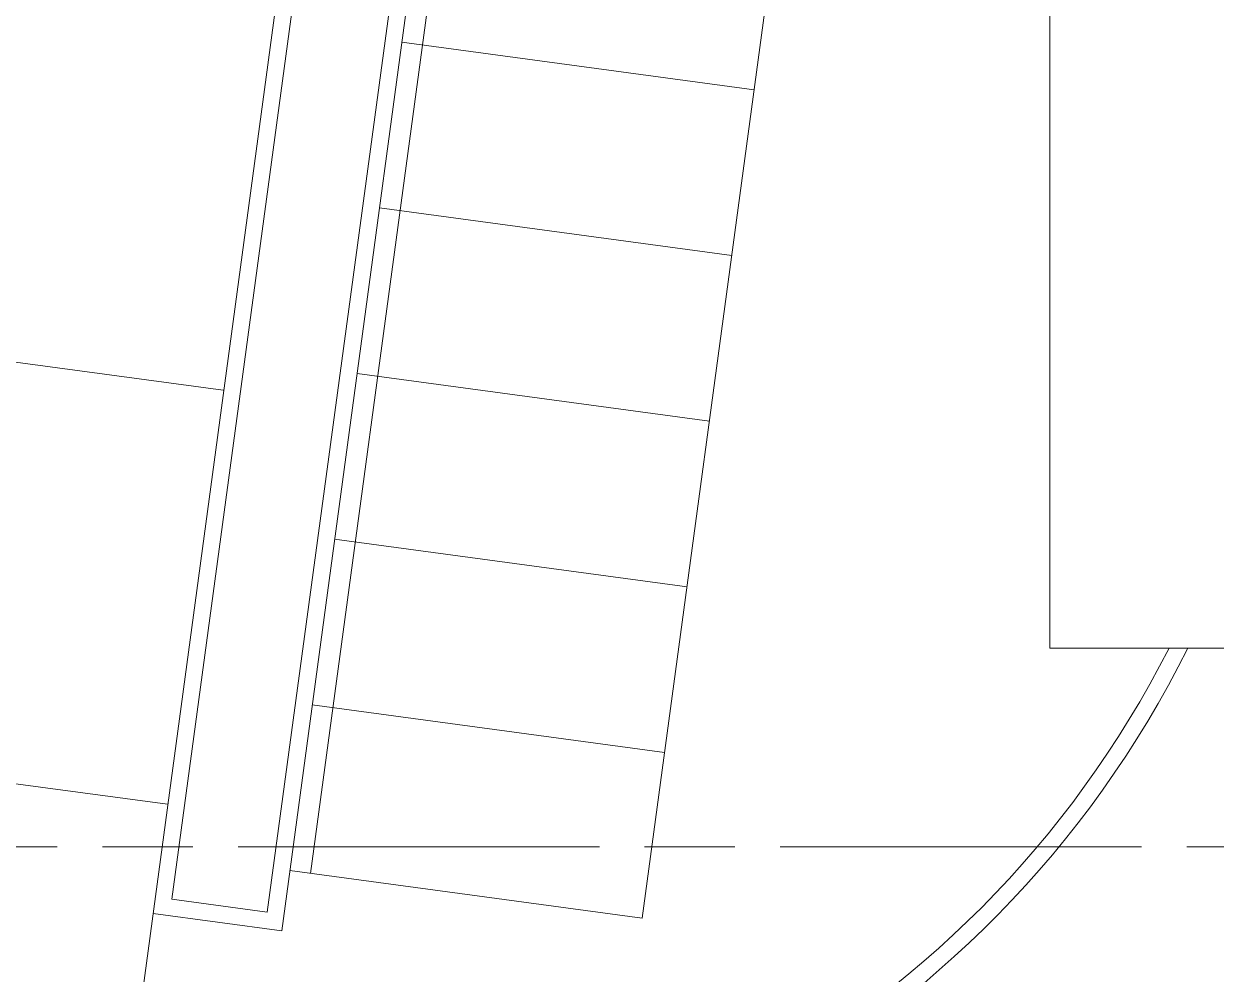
# Model space of a CAD drawing. Header units: millimetres. Extents: x -280308 to 6402717, y -14 to 2073074.
# Drawn here: x -44039 to -36914, y 410063 to 415746 of the extents above; entities that cross this region are included whole.
import ezdxf
from ezdxf.enums import TextEntityAlignment as Align

# ---------------------------------------------------------------- set-up
doc = ezdxf.new("R2010")
doc.units = ezdxf.units.MM
doc.linetypes.add('ACAD_ISO08W100', pattern=[36, 24, -3, 6, -3])
doc.layers.get('0').update_dxf_attribs({"lineweight": 0})
doc.layers.add('A-ANNOTATION', color=144, linetype='Continuous', lineweight=0)
doc.layers.add('A-TEXT', color=254, linetype='Continuous')
doc.styles.get("Standard").update_dxf_attribs({"font": 'arial.ttf'})

# ---------------------------------------------------------------- blocks, each defined once
blk = doc.blocks.new('A$C834590f0')
at = {"ltscale": 0.25}
for p, q in [((-67820.1, -16942), (-66147.8, -4562.2)), ((-65562.3, -6952.5), (-66633.2, -14880.5)), ((-63580.3, -7220.3), (-64651.2, -15148.3)), ((-66088, -9908.8), (-63981.9, -10193.3)), ((-66221.9, -10899.8), (-64115.7, -11184.3)), ((-67155.3, -11989.5), (-71945.6, -11346.5)), ((-66355.7, -11890.8), (-64249.6, -12175.3)), ((-66489.6, -12881.7), (-64383.5, -13166.3)), ((-67487.7, -14465.7), (-72278, -13822.7)), ((-66623.5, -13872.7), (-64517.3, -14157.3)), ((-66757.3, -14863.7), (-64651.2, -15148.3))]:
    blk.add_line(p, q, dxfattribs=at)
for points in [[(-66354.7, -6103.5), (-65587.9, -6207.1), (-66806, -15223.8), (-67574, -15120)], [(-55825, -7983.1), (-62214.7, -7983.1), (-62214.7, -13533.1), (-55825, -13533.1)]]:
    blk.add_lwpolyline(points, dxfattribs=at)
blk.add_lwpolyline([(-66270.3, -6215.9), (-65700.4, -6292.8), (-66891.7, -15111.3), (-67461.5, -15034.3)], close=True, dxfattribs=at)
for centre, radius, start, end in [((-66998.6, -10741.1), 9350.4, 262.4048, 342.62601), ((-66983.9, -10752.1), 6246.1, 262.30676, 333.56076), ((-66983.9, -10752.1), 6146.1, 262.30676, 333.09626)]:
    blk.add_arc(centre, radius, start, end, dxfattribs=at)
blk = doc.blocks.new('A$C7a9db0a0')
at = {"ltscale": 0.25}
blk.add_blockref('A$C834590f0', (70322.8, -713.8), dxfattribs=at)
blk = doc.blocks.new('*U539')
at = {"layer": 'A-ANNOTATION', "linetype": 'ACAD_ISO08W100', "ltscale": 0.25}
blk.add_lwpolyline([(0, -7.641), (0, -228.348)], dxfattribs=at)
at = {"layer": 'A-TEXT'}
blk.add_attdef('N', text='', height=0.9, dxfattribs=at).set_placement((0, 2.75), align=Align.MIDDLE_CENTER)
blk = doc.blocks.new('A$Cf37525da')
at = {"color": 124, "xscale": -360.0000000000001, "yscale": 360.0000000000001, "zscale": 360.0000000000001, "rotation": 270}
blk.add_blockref('*U539', (4643.8, -13700), dxfattribs=at)
blk = doc.blocks.new('2')
at = {"ltscale": 0.25}
blk.add_blockref('A$C7a9db0a0', (-46014.9, 426259.3), dxfattribs=at)
blk.add_blockref('A$Cf37525da', (22307.9, 424523.3), dxfattribs=at)

msp = doc.modelspace()

# ---------------------------------------------------------------- block references
msp.add_blockref('2', (0, 0))

doc.saveas('drawing.dxf')
